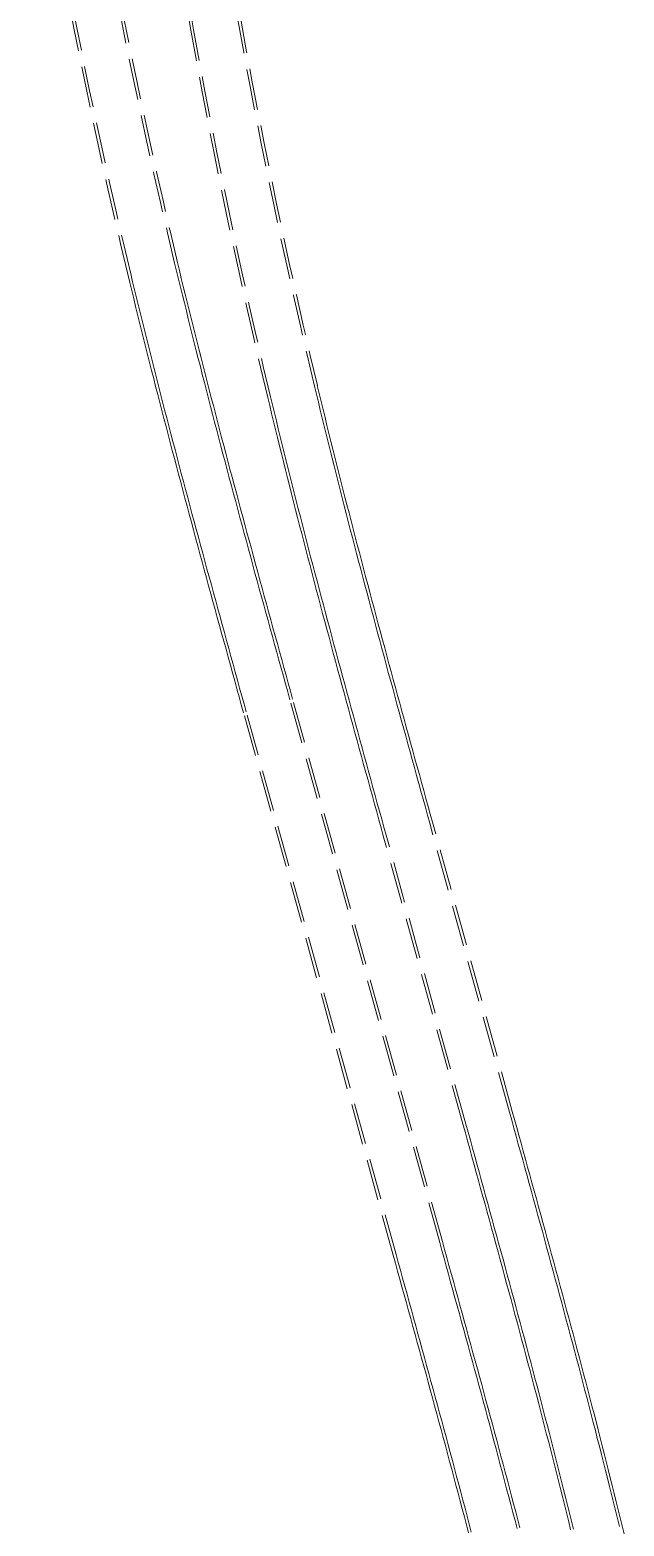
# Model space of a CAD drawing. Extents: x 0 to 531375, y 0 to 4335249.
# Drawn here: x 498230.1 to 498302.3, y 4331790.4 to 4331972.3 of the extents above; entities that cross this region are included whole.
import ezdxf

# ---------------------------------------------------------------- set-up
doc = ezdxf.new("R2010")
doc.units = 0
doc.linetypes.add('DASH', pattern=[0.35, 0.25, -0.1])
doc.layers.add('地铁', color=4, linetype='Continuous', lineweight=15)

# ---------------------------------------------------------------- blocks, each defined once
blk = doc.blocks.new('天津2000地铁')
at = {"layer": '地铁', "linetype": 'DASH', "ltscale": 20}
for p, q in [((238.85, 4704.28), (238.62, 4705.26)), ((239.19, 4704.36), (238.96, 4705.34)), ((244.54, 4705.65), (244.3, 4706.62)), ((244.77, 4704.68), (244.54, 4705.65)), ((244.88, 4705.73), (244.64, 4706.7)), ((245.11, 4704.76), (244.88, 4705.73)), ((239.09, 4703.31), (238.85, 4704.28)), ((239.32, 4702.33), (239.09, 4703.31)), ((239.43, 4703.39), (239.19, 4704.36)), ((239.66, 4702.41), (239.43, 4703.39)), ((245.01, 4703.71), (244.77, 4704.68)), ((245.24, 4702.74), (245.01, 4703.71)), ((245.35, 4703.79), (245.11, 4704.76)), ((245.58, 4702.83), (245.35, 4703.79)), ((239.56, 4701.35), (239.32, 4702.33)), ((239.9, 4701.44), (239.66, 4702.41)), ((240.14, 4700.46), (239.9, 4701.44)), ((245.48, 4701.78), (245.24, 4702.74)), ((245.72, 4700.81), (245.48, 4701.78)), ((245.82, 4701.86), (245.58, 4702.83)), ((246.06, 4700.89), (245.82, 4701.86)), ((239.8, 4700.38), (239.56, 4701.35)), ((240.04, 4699.41), (239.8, 4700.38)), ((240.38, 4699.49), (240.14, 4700.46)), ((245.96, 4699.84), (245.72, 4700.81)), ((246.2, 4698.87), (245.96, 4699.84)), ((246.3, 4699.92), (246.06, 4700.89)), ((246.54, 4698.96), (246.3, 4699.92)), ((240.28, 4698.43), (240.04, 4699.41)), ((240.52, 4697.46), (240.28, 4698.43)), ((240.62, 4698.52), (240.38, 4699.49)), ((240.86, 4697.54), (240.62, 4698.52)), ((246.44, 4697.9), (246.2, 4698.87)), ((246.68, 4696.94), (246.44, 4697.9)), ((246.78, 4697.99), (246.54, 4698.96)), ((247.02, 4697.02), (246.78, 4697.99)), ((240.76, 4696.48), (240.52, 4697.46)), ((241.01, 4695.51), (240.76, 4696.48)), ((241.1, 4696.57), (240.86, 4697.54)), ((241.35, 4695.6), (241.1, 4696.57)), ((246.93, 4695.97), (246.68, 4696.94)), ((247.17, 4695.01), (246.93, 4695.97)), ((247.26, 4696.06), (247.02, 4697.02)), ((247.51, 4695.09), (247.26, 4696.06)), ((241.25, 4694.54), (241.01, 4695.51)), ((241.5, 4693.56), (241.25, 4694.54)), ((241.59, 4694.62), (241.35, 4695.6)), ((241.84, 4693.65), (241.59, 4694.62)), ((247.42, 4694.04), (247.17, 4695.01)), ((247.75, 4694.12), (247.51, 4695.09)), ((241.75, 4692.59), (241.5, 4693.56)), ((241.99, 4691.62), (241.75, 4692.59)), ((242.09, 4692.68), (241.84, 4693.65)), ((242.33, 4691.71), (242.09, 4692.68)), ((247.66, 4693.07), (247.42, 4694.04)), ((247.91, 4692.11), (247.66, 4693.07)), ((248, 4693.16), (247.75, 4694.12)), ((248.25, 4692.19), (248, 4693.16)), ((242.24, 4690.65), (241.99, 4691.62)), ((242.49, 4689.68), (242.24, 4690.65)), ((242.58, 4690.74), (242.33, 4691.71)), ((242.83, 4689.77), (242.58, 4690.74)), ((248.16, 4691.14), (247.91, 4692.11)), ((248.41, 4690.17), (248.16, 4691.14)), ((248.5, 4691.23), (248.25, 4692.19)), ((248.75, 4690.26), (248.5, 4691.23)), ((261.53, 4690.68), (261.3, 4691.65)), ((261.77, 4689.71), (261.53, 4690.68)), ((261.87, 4690.76), (261.64, 4691.73)), ((262.11, 4689.79), (261.87, 4690.76)), ((242.74, 4688.71), (242.49, 4689.68)), ((242.99, 4687.74), (242.74, 4688.71)), ((243.08, 4688.8), (242.83, 4689.77)), ((243.33, 4687.82), (243.08, 4688.8)), ((248.66, 4689.21), (248.41, 4690.17)), ((248.91, 4688.24), (248.66, 4689.21)), ((249, 4689.3), (248.75, 4690.26)), ((249.25, 4688.33), (249, 4689.3)), ((255.85, 4689.31), (255.61, 4690.28)), ((255.85, 4689.31), (255.61, 4690.28)), ((256.08, 4688.33), (255.85, 4689.31)), ((256.08, 4688.33), (255.85, 4689.31)), ((256.19, 4689.39), (255.95, 4690.37)), ((256.19, 4689.39), (255.95, 4690.37)), ((256.42, 4688.42), (256.19, 4689.39)), ((256.42, 4688.42), (256.19, 4689.39)), ((262, 4688.74), (261.77, 4689.71)), ((262.24, 4687.77), (262, 4688.74)), ((262.34, 4688.82), (262.11, 4689.79)), ((262.58, 4687.86), (262.34, 4688.82)), ((243.25, 4686.77), (242.99, 4687.74)), ((243.59, 4686.85), (243.33, 4687.82)), ((249.16, 4687.28), (248.91, 4688.24)), ((249.41, 4686.31), (249.16, 4687.28)), ((249.5, 4687.36), (249.25, 4688.33)), ((249.75, 4686.4), (249.5, 4687.36)), ((256.32, 4687.36), (256.08, 4688.33)), ((256.32, 4687.36), (256.08, 4688.33)), ((256.56, 4686.38), (256.32, 4687.36)), ((256.56, 4686.38), (256.32, 4687.36)), ((256.66, 4687.44), (256.42, 4688.42)), ((256.66, 4687.44), (256.42, 4688.42)), ((256.9, 4686.47), (256.66, 4687.44)), ((256.9, 4686.47), (256.66, 4687.44)), ((262.47, 4686.8), (262.24, 4687.77)), ((262.81, 4686.89), (262.58, 4687.86)), ((263.05, 4685.92), (262.81, 4686.89)), ((243.5, 4685.8), (243.25, 4686.77)), ((243.75, 4684.83), (243.5, 4685.8)), ((243.84, 4685.88), (243.59, 4686.85)), ((244.09, 4684.92), (243.84, 4685.88)), ((249.67, 4685.35), (249.41, 4686.31)), ((249.92, 4684.38), (249.67, 4685.35)), ((250, 4685.43), (249.75, 4686.4)), ((250.26, 4684.47), (250, 4685.43)), ((256.79, 4685.41), (256.56, 4686.38)), ((256.79, 4685.41), (256.56, 4686.38)), ((257.03, 4684.43), (256.79, 4685.41)), ((257.03, 4684.43), (256.79, 4685.41)), ((257.13, 4685.49), (256.9, 4686.47)), ((257.13, 4685.49), (256.9, 4686.47)), ((257.37, 4684.52), (257.13, 4685.49)), ((257.37, 4684.52), (257.13, 4685.49)), ((262.71, 4685.84), (262.47, 4686.8)), ((262.95, 4684.87), (262.71, 4685.84)), ((263.29, 4684.95), (263.05, 4685.92)), ((244.01, 4683.86), (243.75, 4684.83)), ((244.26, 4682.89), (244.01, 4683.86)), ((244.35, 4683.95), (244.09, 4684.92)), ((244.6, 4682.98), (244.35, 4683.95)), ((250.17, 4683.42), (249.92, 4684.38)), ((250.43, 4682.45), (250.17, 4683.42)), ((250.51, 4683.51), (250.26, 4684.47)), ((250.77, 4682.54), (250.51, 4683.51)), ((257.27, 4683.46), (257.03, 4684.43)), ((257.27, 4683.46), (257.03, 4684.43)), ((257.52, 4682.49), (257.27, 4683.46)), ((257.52, 4682.49), (257.27, 4683.46)), ((257.61, 4683.55), (257.37, 4684.52)), ((257.61, 4683.55), (257.37, 4684.52)), ((257.86, 4682.57), (257.61, 4683.55)), ((257.86, 4682.57), (257.61, 4683.55)), ((263.19, 4683.9), (262.95, 4684.87)), ((263.43, 4682.93), (263.19, 4683.9)), ((263.53, 4683.99), (263.29, 4684.95)), ((263.77, 4683.02), (263.53, 4683.99)), ((244.52, 4681.92), (244.26, 4682.89)), ((244.77, 4680.95), (244.52, 4681.92)), ((244.86, 4682.01), (244.6, 4682.98)), ((245.11, 4681.04), (244.86, 4682.01)), ((250.69, 4681.49), (250.43, 4682.45)), ((250.94, 4680.52), (250.69, 4681.49)), ((251.02, 4681.58), (250.77, 4682.54)), ((251.28, 4680.61), (251.02, 4681.58)), ((257.76, 4681.51), (257.52, 4682.49)), ((257.76, 4681.51), (257.52, 4682.49)), ((258, 4680.54), (257.76, 4681.51)), ((258, 4680.54), (257.76, 4681.51)), ((258.1, 4681.6), (257.86, 4682.57)), ((258.1, 4681.6), (257.86, 4682.57)), ((258.34, 4680.63), (258.1, 4681.6)), ((258.34, 4680.63), (258.1, 4681.6)), ((263.68, 4681.97), (263.43, 4682.93)), ((263.92, 4681), (263.68, 4681.97)), ((264.02, 4682.05), (263.77, 4683.02)), ((264.26, 4681.09), (264.02, 4682.05)), ((245.03, 4679.98), (244.77, 4680.95)), ((245.29, 4679.01), (245.03, 4679.98)), ((245.37, 4680.07), (245.11, 4681.04)), ((245.63, 4679.1), (245.37, 4680.07)), ((251.2, 4679.56), (250.94, 4680.52)), ((251.54, 4679.65), (251.28, 4680.61)), ((251.8, 4678.68), (251.54, 4679.65)), ((258.25, 4679.57), (258, 4680.54)), ((258.25, 4679.57), (258, 4680.54)), ((258.59, 4679.66), (258.34, 4680.63)), ((258.59, 4679.66), (258.34, 4680.63)), ((258.83, 4678.68), (258.59, 4679.65)), ((258.83, 4678.68), (258.59, 4679.65)), ((264.17, 4680.03), (263.92, 4681)), ((264.41, 4679.07), (264.17, 4680.03)), ((264.5, 4680.12), (264.26, 4681.09)), ((264.75, 4679.15), (264.5, 4680.12)), ((245.55, 4678.05), (245.29, 4679.01)), ((245.81, 4677.08), (245.55, 4678.05)), ((245.89, 4678.14), (245.63, 4679.1)), ((246.14, 4677.17), (245.89, 4678.14)), ((251.46, 4678.59), (251.2, 4679.56)), ((251.72, 4677.63), (251.46, 4678.59)), ((252.05, 4677.72), (251.8, 4678.68)), ((258.5, 4678.59), (258.25, 4679.57)), ((258.5, 4678.59), (258.25, 4679.57)), ((258.74, 4677.62), (258.5, 4678.59)), ((258.74, 4677.62), (258.5, 4678.59)), ((259.08, 4677.71), (258.83, 4678.68)), ((259.08, 4677.71), (258.83, 4678.68)), ((264.66, 4678.1), (264.41, 4679.07)), ((264.9, 4677.13), (264.66, 4678.1)), ((265, 4678.19), (264.75, 4679.15)), ((265.24, 4677.22), (265, 4678.19)), ((246.07, 4676.11), (245.81, 4677.08)), ((246.33, 4675.14), (246.07, 4676.11)), ((246.4, 4676.2), (246.14, 4677.17)), ((246.66, 4675.23), (246.4, 4676.2)), ((251.97, 4676.66), (251.72, 4677.63)), ((252.23, 4675.7), (251.97, 4676.66)), ((252.31, 4676.75), (252.05, 4677.72)), ((252.57, 4675.79), (252.31, 4676.75)), ((258.99, 4676.65), (258.74, 4677.62)), ((258.99, 4676.65), (258.74, 4677.62)), ((259.24, 4675.68), (258.99, 4676.65)), ((259.24, 4675.68), (258.99, 4676.65)), ((259.33, 4676.74), (259.08, 4677.71)), ((259.33, 4676.74), (259.08, 4677.71)), ((259.58, 4675.77), (259.33, 4676.74)), ((259.58, 4675.77), (259.33, 4676.74)), ((265.15, 4676.17), (264.9, 4677.13)), ((265.4, 4675.2), (265.15, 4676.17)), ((265.49, 4676.26), (265.24, 4677.22)), ((265.74, 4675.29), (265.49, 4676.26)), ((246.59, 4674.18), (246.33, 4675.14)), ((246.85, 4673.21), (246.59, 4674.18)), ((246.92, 4674.27), (246.66, 4675.23)), ((247.19, 4673.3), (246.92, 4674.27)), ((252.49, 4674.74), (252.23, 4675.7)), ((252.76, 4673.77), (252.49, 4674.74)), ((252.83, 4674.83), (252.57, 4675.79)), ((253.09, 4673.86), (252.83, 4674.83)), ((259.49, 4674.71), (259.24, 4675.68)), ((259.49, 4674.71), (259.24, 4675.68)), ((259.74, 4673.74), (259.49, 4674.71)), ((259.74, 4673.74), (259.49, 4674.71)), ((259.83, 4674.8), (259.58, 4675.77)), ((259.83, 4674.8), (259.58, 4675.77)), ((260.08, 4673.82), (259.83, 4674.8)), ((260.08, 4673.82), (259.83, 4674.8)), ((265.65, 4674.24), (265.4, 4675.2)), ((265.9, 4673.27), (265.65, 4674.24)), ((265.99, 4674.32), (265.74, 4675.29)), ((266.24, 4673.36), (265.99, 4674.32)), ((247.11, 4672.24), (246.85, 4673.21)), ((247.45, 4672.33), (247.19, 4673.3)), ((247.71, 4671.37), (247.45, 4672.33)), ((253.02, 4672.81), (252.76, 4673.77)), ((253.28, 4671.84), (253.02, 4672.81)), ((253.35, 4672.9), (253.09, 4673.86)), ((253.62, 4671.93), (253.35, 4672.9)), ((259.99, 4672.77), (259.74, 4673.74)), ((259.99, 4672.77), (259.74, 4673.74)), ((260.24, 4671.8), (259.99, 4672.77)), ((260.24, 4671.8), (259.99, 4672.77)), ((260.33, 4672.85), (260.08, 4673.82)), ((260.33, 4672.85), (260.08, 4673.82)), ((260.58, 4671.88), (260.33, 4672.85)), ((260.58, 4671.88), (260.33, 4672.85)), ((266.15, 4672.31), (265.9, 4673.27)), ((266.49, 4672.39), (266.24, 4673.36)), ((266.75, 4671.43), (266.49, 4672.39)), ((247.37, 4671.27), (247.11, 4672.24)), ((247.63, 4670.31), (247.37, 4671.27)), ((247.97, 4670.4), (247.71, 4671.37)), ((253.54, 4670.88), (253.28, 4671.84)), ((253.8, 4669.92), (253.54, 4670.88)), ((253.88, 4670.97), (253.62, 4671.93)), ((254.14, 4670.01), (253.88, 4670.97)), ((260.5, 4670.83), (260.24, 4671.8)), ((260.5, 4670.83), (260.24, 4671.8)), ((260.75, 4669.86), (260.5, 4670.83)), ((260.75, 4669.86), (260.5, 4670.83)), ((260.83, 4670.91), (260.58, 4671.88)), ((260.83, 4670.91), (260.58, 4671.88)), ((261.09, 4669.94), (260.83, 4670.91)), ((261.09, 4669.94), (260.83, 4670.91)), ((266.41, 4671.34), (266.15, 4672.31)), ((266.66, 4670.38), (266.41, 4671.34)), ((267, 4670.46), (266.75, 4671.43)), ((247.9, 4669.34), (247.63, 4670.31)), ((248.16, 4668.38), (247.9, 4669.34)), ((248.23, 4669.43), (247.97, 4670.4)), ((248.5, 4668.47), (248.23, 4669.43)), ((254.06, 4668.95), (253.8, 4669.92)), ((254.33, 4667.99), (254.06, 4668.95)), ((254.4, 4669.04), (254.14, 4670.01)), ((254.67, 4668.08), (254.4, 4669.04)), ((261, 4668.89), (260.75, 4669.86)), ((261, 4668.89), (260.75, 4669.86)), ((261.26, 4667.92), (261, 4668.89)), ((261.26, 4667.92), (261, 4668.89)), ((261.34, 4668.98), (261.09, 4669.94)), ((261.34, 4668.98), (261.09, 4669.94)), ((261.6, 4668.01), (261.34, 4668.98)), ((261.6, 4668.01), (261.34, 4668.98)), ((266.91, 4669.41), (266.66, 4670.38)), ((267.17, 4668.44), (266.91, 4669.41)), ((267.25, 4669.5), (267, 4670.46)), ((267.51, 4668.53), (267.25, 4669.5)), ((248.42, 4667.41), (248.16, 4668.38)), ((248.69, 4666.44), (248.42, 4667.41)), ((248.76, 4667.5), (248.5, 4668.47)), ((249.02, 4666.54), (248.76, 4667.5)), ((254.59, 4667.02), (254.33, 4667.99)), ((254.86, 4666.06), (254.59, 4667.02)), ((254.93, 4667.12), (254.67, 4668.08)), ((255.19, 4666.15), (254.93, 4667.12)), ((261.51, 4666.95), (261.26, 4667.92)), ((261.51, 4666.95), (261.26, 4667.92)), ((261.77, 4665.98), (261.51, 4666.95)), ((261.77, 4665.98), (261.51, 4666.95)), ((261.85, 4667.04), (261.6, 4668.01)), ((261.85, 4667.04), (261.6, 4668.01)), ((262.11, 4666.07), (261.85, 4667.04)), ((262.11, 4666.07), (261.85, 4667.04)), ((267.42, 4667.48), (267.17, 4668.44)), ((267.68, 4666.52), (267.42, 4667.48)), ((267.76, 4667.57), (267.51, 4668.53)), ((268.02, 4666.61), (267.76, 4667.57)), ((248.95, 4665.48), (248.69, 4666.44)), ((249.21, 4664.51), (248.95, 4665.48)), ((249.29, 4665.57), (249.02, 4666.54)), ((249.55, 4664.61), (249.29, 4665.57)), ((255.12, 4665.1), (254.86, 4666.06)), ((255.38, 4664.13), (255.12, 4665.1)), ((255.46, 4665.19), (255.19, 4666.15)), ((255.72, 4664.23), (255.46, 4665.19)), ((262.03, 4665.01), (261.77, 4665.98)), ((262.03, 4665.01), (261.77, 4665.98)), ((262.37, 4665.1), (262.11, 4666.07)), ((262.37, 4665.1), (262.11, 4666.07)), ((262.62, 4664.13), (262.37, 4665.1)), ((262.62, 4664.13), (262.37, 4665.1)), ((267.94, 4665.55), (267.68, 4666.52)), ((268.19, 4664.59), (267.94, 4665.55)), ((268.28, 4665.64), (268.02, 4666.61)), ((268.53, 4664.68), (268.28, 4665.64)), ((249.48, 4663.55), (249.21, 4664.51)), ((249.74, 4662.58), (249.48, 4663.55)), ((249.82, 4663.64), (249.55, 4664.61)), ((250.08, 4662.68), (249.82, 4663.64)), ((255.65, 4663.17), (255.38, 4664.13)), ((255.99, 4663.26), (255.72, 4664.23)), ((256.25, 4662.3), (255.99, 4663.26)), ((262.28, 4664.04), (262.03, 4665.01)), ((262.28, 4664.04), (262.03, 4665.01)), ((262.54, 4663.07), (262.28, 4664.04)), ((262.54, 4663.07), (262.28, 4664.04)), ((262.88, 4663.16), (262.62, 4664.13)), ((262.88, 4663.16), (262.62, 4664.13)), ((268.45, 4663.62), (268.19, 4664.59)), ((268.71, 4662.66), (268.45, 4663.62)), ((268.79, 4663.71), (268.53, 4664.68)), ((269.05, 4662.75), (268.79, 4663.71)), ((250.01, 4661.62), (249.74, 4662.58)), ((250.27, 4660.65), (250.01, 4661.62)), ((250.35, 4661.71), (250.08, 4662.68)), ((250.61, 4660.75), (250.35, 4661.71)), ((255.91, 4662.21), (255.65, 4663.17)), ((256.18, 4661.24), (255.91, 4662.21)), ((256.52, 4661.33), (256.25, 4662.3)), ((262.8, 4662.11), (262.54, 4663.07)), ((262.8, 4662.11), (262.54, 4663.07)), ((263.06, 4661.14), (262.8, 4662.11)), ((263.06, 4661.14), (262.8, 4662.11)), ((263.14, 4662.2), (262.88, 4663.16)), ((263.14, 4662.2), (262.88, 4663.16)), ((263.4, 4661.23), (263.14, 4662.2)), ((263.4, 4661.23), (263.14, 4662.2)), ((268.97, 4661.69), (268.71, 4662.66)), ((269.23, 4660.73), (268.97, 4661.69)), ((269.31, 4661.78), (269.05, 4662.75)), ((269.57, 4660.82), (269.31, 4661.78)), ((250.54, 4659.69), (250.27, 4660.65)), ((250.8, 4658.72), (250.54, 4659.69)), ((250.88, 4659.78), (250.61, 4660.75)), ((251.14, 4658.82), (250.88, 4659.78)), ((256.44, 4660.28), (256.18, 4661.24)), ((256.71, 4659.31), (256.44, 4660.28)), ((256.78, 4660.37), (256.52, 4661.33)), ((257.05, 4659.41), (256.78, 4660.37)), ((263.32, 4660.17), (263.06, 4661.14)), ((263.32, 4660.17), (263.06, 4661.14)), ((263.58, 4659.2), (263.32, 4660.17)), ((263.58, 4659.2), (263.32, 4660.17)), ((263.66, 4660.26), (263.4, 4661.23)), ((263.66, 4660.26), (263.4, 4661.23)), ((263.92, 4659.3), (263.66, 4660.26)), ((263.92, 4659.3), (263.66, 4660.26)), ((269.49, 4659.76), (269.23, 4660.73)), ((269.75, 4658.8), (269.49, 4659.76)), ((269.83, 4659.86), (269.57, 4660.82)), ((270.09, 4658.89), (269.83, 4659.86)), ((251.07, 4657.76), (250.8, 4658.72)), ((251.41, 4657.85), (251.14, 4658.82)), ((251.67, 4656.89), (251.41, 4657.85)), ((256.98, 4658.35), (256.71, 4659.31)), ((257.24, 4657.39), (256.98, 4658.35)), ((257.31, 4658.44), (257.05, 4659.41)), ((257.58, 4657.48), (257.31, 4658.44)), ((263.84, 4658.24), (263.58, 4659.2)), ((263.84, 4658.24), (263.58, 4659.2)), ((264.1, 4657.27), (263.84, 4658.24)), ((264.1, 4657.27), (263.84, 4658.24)), ((264.18, 4658.33), (263.92, 4659.3)), ((264.18, 4658.33), (263.92, 4659.3)), ((264.44, 4657.36), (264.18, 4658.33)), ((264.44, 4657.36), (264.18, 4658.33)), ((270.01, 4657.84), (269.75, 4658.8)), ((270.27, 4656.87), (270.01, 4657.84)), ((270.35, 4657.93), (270.09, 4658.89)), ((270.61, 4656.96), (270.35, 4657.93)), ((251.34, 4656.8), (251.07, 4657.76)), ((251.6, 4655.83), (251.34, 4656.8)), ((251.94, 4655.92), (251.67, 4656.89)), ((257.51, 4656.42), (257.24, 4657.39)), ((257.77, 4655.46), (257.51, 4656.42)), ((257.84, 4656.52), (257.58, 4657.48)), ((258.11, 4655.55), (257.84, 4656.52)), ((264.37, 4656.3), (264.1, 4657.27)), ((264.37, 4656.3), (264.1, 4657.27)), ((264.63, 4655.34), (264.37, 4656.3)), ((264.63, 4655.34), (264.37, 4656.3)), ((264.7, 4656.4), (264.44, 4657.36)), ((264.7, 4656.4), (264.44, 4657.36)), ((264.97, 4655.43), (264.7, 4656.4)), ((264.97, 4655.43), (264.7, 4656.4)), ((270.54, 4655.91), (270.27, 4656.87)), ((270.87, 4656), (270.61, 4656.96)), ((271.14, 4655.04), (270.87, 4656)), ((251.87, 4654.87), (251.6, 4655.83)), ((252.13, 4653.9), (251.87, 4654.87)), ((252.2, 4654.96), (251.94, 4655.92)), ((252.47, 4654), (252.2, 4654.96)), ((258.04, 4654.5), (257.77, 4655.46)), ((258.3, 4653.53), (258.04, 4654.5)), ((258.38, 4654.59), (258.11, 4655.55)), ((258.64, 4653.62), (258.38, 4654.59)), ((264.89, 4654.37), (264.63, 4655.34)), ((264.89, 4654.37), (264.63, 4655.34)), ((265.15, 4653.41), (264.89, 4654.37)), ((265.15, 4653.41), (264.89, 4654.37)), ((265.23, 4654.46), (264.97, 4655.43)), ((265.23, 4654.46), (264.97, 4655.43)), ((265.49, 4653.5), (265.23, 4654.46)), ((265.49, 4653.5), (265.23, 4654.46)), ((270.8, 4654.94), (270.54, 4655.91)), ((271.06, 4653.98), (270.8, 4654.94)), ((271.4, 4654.07), (271.14, 4655.04)), ((252.4, 4652.94), (252.13, 4653.9)), ((252.67, 4651.97), (252.4, 4652.94)), ((252.74, 4653.03), (252.47, 4654)), ((253, 4652.07), (252.74, 4653.03)), ((276.51, 4587.58), (258.3, 4653.53)), ((276.85, 4587.67), (258.64, 4653.62)), ((265.42, 4652.44), (265.15, 4653.41)), ((265.42, 4652.44), (265.15, 4653.41)), ((265.68, 4651.47), (265.42, 4652.44)), ((265.68, 4651.47), (265.42, 4652.44)), ((265.75, 4652.53), (265.49, 4653.5)), ((265.75, 4652.53), (265.49, 4653.5)), ((266.02, 4651.57), (265.75, 4652.53)), ((266.02, 4651.57), (265.75, 4652.53)), ((271.32, 4653.02), (271.06, 4653.98)), ((271.59, 4652.05), (271.32, 4653.02)), ((271.66, 4653.11), (271.4, 4654.07)), ((271.92, 4652.15), (271.66, 4653.11)), ((270.87, 4586.02), (252.67, 4651.97)), ((271.21, 4586.11), (253, 4652.07)), ((265.94, 4650.51), (265.68, 4651.47)), ((265.94, 4650.51), (265.68, 4651.47)), ((266.21, 4649.54), (265.94, 4650.51)), ((266.21, 4649.54), (265.94, 4650.51)), ((266.28, 4650.6), (266.02, 4651.57)), ((266.28, 4650.6), (266.02, 4651.57)), ((266.55, 4649.64), (266.28, 4650.6)), ((266.55, 4649.64), (266.28, 4650.6)), ((271.85, 4651.09), (271.59, 4652.05)), ((272.12, 4650.13), (271.85, 4651.09)), ((272.19, 4651.18), (271.92, 4652.15)), ((272.45, 4650.22), (272.19, 4651.18)), ((266.47, 4648.58), (266.21, 4649.54)), ((266.47, 4648.58), (266.21, 4649.54)), ((266.81, 4648.67), (266.55, 4649.64)), ((266.81, 4648.67), (266.55, 4649.64)), ((272.38, 4649.16), (272.12, 4650.13)), ((272.64, 4648.2), (272.38, 4649.16)), ((272.72, 4649.25), (272.45, 4650.22)), ((272.98, 4648.29), (272.72, 4649.25)), ((266.74, 4647.61), (266.47, 4648.58)), ((266.74, 4647.61), (266.47, 4648.58)), ((267, 4646.65), (266.74, 4647.61)), ((267, 4646.65), (266.74, 4647.61)), ((267.08, 4647.71), (266.81, 4648.67)), ((267.08, 4647.71), (266.81, 4648.67)), ((267.34, 4646.74), (267.08, 4647.71)), ((267.34, 4646.74), (267.08, 4647.71)), ((272.91, 4647.23), (272.64, 4648.2)), ((273.17, 4646.27), (272.91, 4647.23)), ((273.25, 4647.33), (272.98, 4648.29)), ((273.51, 4646.36), (273.25, 4647.33)), ((267.27, 4645.68), (267, 4646.65)), ((267.27, 4645.68), (267, 4646.65)), ((267.53, 4644.72), (267.27, 4645.68)), ((267.53, 4644.72), (267.27, 4645.68)), ((267.61, 4645.78), (267.34, 4646.74)), ((267.61, 4645.78), (267.34, 4646.74)), ((267.87, 4644.81), (267.61, 4645.78)), ((267.87, 4644.81), (267.61, 4645.78)), ((273.44, 4645.31), (273.17, 4646.27)), ((273.71, 4644.34), (273.44, 4645.31)), ((273.78, 4645.4), (273.51, 4646.36)), ((274.04, 4644.44), (273.78, 4645.4)), ((267.8, 4643.75), (267.53, 4644.72)), ((267.8, 4643.75), (267.53, 4644.72)), ((268.07, 4642.79), (267.8, 4643.75)), ((268.07, 4642.79), (267.8, 4643.75)), ((268.14, 4643.85), (267.87, 4644.81)), ((268.14, 4643.85), (267.87, 4644.81)), ((268.4, 4642.88), (268.14, 4643.85)), ((268.4, 4642.88), (268.14, 4643.85)), ((273.97, 4643.38), (273.71, 4644.34)), ((274.24, 4642.42), (273.97, 4643.38)), ((274.31, 4643.47), (274.04, 4644.44)), ((274.57, 4642.51), (274.31, 4643.47)), ((268.33, 4641.82), (268.07, 4642.79)), ((268.33, 4641.82), (268.07, 4642.79)), ((268.6, 4640.86), (268.33, 4641.82)), ((268.6, 4640.86), (268.33, 4641.82)), ((268.67, 4641.92), (268.4, 4642.88)), ((268.67, 4641.92), (268.4, 4642.88)), ((268.93, 4640.95), (268.67, 4641.92)), ((268.93, 4640.95), (268.67, 4641.92)), ((274.5, 4641.45), (274.24, 4642.42)), ((274.77, 4640.49), (274.5, 4641.45)), ((274.84, 4641.55), (274.57, 4642.51)), ((275.11, 4640.58), (274.84, 4641.55)), ((268.86, 4639.9), (268.6, 4640.86)), ((268.86, 4639.9), (268.6, 4640.86)), ((269.13, 4638.93), (268.86, 4639.9)), ((269.13, 4638.93), (268.86, 4639.9)), ((269.2, 4639.99), (268.93, 4640.95)), ((269.2, 4639.99), (268.93, 4640.95)), ((269.47, 4639.03), (269.2, 4639.99)), ((269.47, 4639.03), (269.2, 4639.99)), ((275.03, 4639.52), (274.77, 4640.49)), ((275.37, 4639.62), (275.11, 4640.58)), ((275.64, 4638.65), (275.37, 4639.62)), ((269.4, 4637.97), (269.13, 4638.93)), ((269.4, 4637.97), (269.13, 4638.93)), ((269.66, 4637), (269.4, 4637.97)), ((269.66, 4637), (269.4, 4637.97)), ((269.73, 4638.06), (269.47, 4639.03)), ((269.73, 4638.06), (269.47, 4639.03)), ((270, 4637.1), (269.73, 4638.06)), ((270, 4637.1), (269.73, 4638.06)), ((275.3, 4638.56), (275.03, 4639.52)), ((285, 4603.4), (275.3, 4638.56)), ((285.34, 4603.49), (275.64, 4638.65)), ((279.37, 4601.84), (269.66, 4637)), ((279.7, 4601.94), (270, 4637.1)), ((285.27, 4602.43), (285, 4603.4)), ((285.61, 4602.53), (285.34, 4603.49)), ((279.63, 4600.88), (279.37, 4601.84)), ((279.97, 4600.97), (279.7, 4601.94)), ((285.54, 4601.47), (285.27, 4602.43)), ((285.8, 4600.51), (285.54, 4601.47)), ((285.87, 4601.56), (285.61, 4602.53)), ((286.14, 4600.6), (285.87, 4601.56)), ((279.9, 4599.91), (279.63, 4600.88)), ((280.16, 4598.95), (279.9, 4599.91)), ((280.24, 4600.01), (279.97, 4600.97)), ((280.5, 4599.04), (280.24, 4600.01)), ((286.07, 4599.54), (285.8, 4600.51)), ((286.41, 4599.64), (286.14, 4600.6)), ((286.67, 4598.67), (286.41, 4599.64)), ((280.43, 4597.99), (280.16, 4598.95)), ((280.7, 4597.02), (280.43, 4597.99)), ((280.77, 4598.08), (280.5, 4599.04)), ((281.03, 4597.12), (280.77, 4598.08)), ((286.33, 4598.58), (286.07, 4599.54)), ((286.6, 4597.61), (286.33, 4598.58)), ((286.94, 4597.71), (286.67, 4598.67)), ((280.96, 4596.06), (280.7, 4597.02)), ((281.23, 4595.1), (280.96, 4596.06)), ((281.3, 4596.15), (281.03, 4597.12)), ((281.56, 4595.19), (281.3, 4596.15)), ((286.87, 4596.65), (286.6, 4597.61)), ((287.13, 4595.68), (286.87, 4596.65)), ((287.2, 4596.74), (286.94, 4597.71)), ((287.47, 4595.78), (287.2, 4596.74)), ((281.49, 4594.13), (281.23, 4595.1)), ((281.76, 4593.17), (281.49, 4594.13)), ((281.83, 4594.23), (281.56, 4595.19)), ((282.09, 4593.26), (281.83, 4594.23)), ((287.4, 4594.72), (287.13, 4595.68)), ((287.66, 4593.76), (287.4, 4594.72)), ((287.73, 4594.81), (287.47, 4595.78)), ((288, 4593.85), (287.73, 4594.81)), ((282.02, 4592.21), (281.76, 4593.17)), ((282.36, 4592.3), (282.09, 4593.26)), ((287.93, 4592.79), (287.66, 4593.76)), ((288.19, 4591.83), (287.93, 4592.79)), ((288.27, 4592.88), (288, 4593.85)), ((288.53, 4591.92), (288.27, 4592.88)), ((282.29, 4591.24), (282.02, 4592.21)), ((282.55, 4590.28), (282.29, 4591.24)), ((282.62, 4591.33), (282.36, 4592.3)), ((282.89, 4590.37), (282.62, 4591.33)), ((288.46, 4590.86), (288.19, 4591.83)), ((288.72, 4589.89), (288.46, 4590.86)), ((288.79, 4590.95), (288.53, 4591.92)), ((289.06, 4589.99), (288.79, 4590.95)), ((282.81, 4589.32), (282.55, 4590.28)), ((283.08, 4588.35), (282.81, 4589.32)), ((283.15, 4589.41), (282.89, 4590.37)), ((283.42, 4588.44), (283.15, 4589.41)), ((288.99, 4588.93), (288.72, 4589.89)), ((289.25, 4587.96), (288.99, 4588.93)), ((289.32, 4589.02), (289.06, 4589.99)), ((289.59, 4588.06), (289.32, 4589.02)), ((276.77, 4586.61), (276.51, 4587.58)), ((277.11, 4586.71), (276.85, 4587.67)), ((283.34, 4587.39), (283.08, 4588.35)), ((283.61, 4586.42), (283.34, 4587.39)), ((283.68, 4587.48), (283.42, 4588.44)), ((283.94, 4586.52), (283.68, 4587.48)), ((289.51, 4587), (289.25, 4587.96)), ((289.78, 4586.03), (289.51, 4587)), ((289.85, 4587.09), (289.59, 4588.06)), ((290.11, 4586.12), (289.85, 4587.09)), ((271.14, 4585.06), (270.87, 4586.02)), ((271.4, 4584.09), (271.14, 4585.06)), ((271.47, 4585.15), (271.21, 4586.11)), ((271.74, 4584.19), (271.47, 4585.15)), ((277.04, 4585.65), (276.77, 4586.61)), ((277.31, 4584.68), (277.04, 4585.65)), ((277.38, 4585.74), (277.11, 4586.71)), ((277.64, 4584.78), (277.38, 4585.74)), ((283.87, 4585.46), (283.61, 4586.42)), ((284.13, 4584.5), (283.87, 4585.46)), ((284.21, 4585.55), (283.94, 4586.52)), ((284.47, 4584.59), (284.21, 4585.55)), ((290.04, 4585.07), (289.78, 4586.03)), ((290.3, 4584.1), (290.04, 4585.07)), ((290.38, 4585.16), (290.11, 4586.12)), ((290.64, 4584.19), (290.38, 4585.16)), ((271.67, 4583.13), (271.4, 4584.09)), ((272, 4583.22), (271.74, 4584.19)), ((272.27, 4582.26), (272, 4583.22)), ((277.57, 4583.72), (277.31, 4584.68)), ((277.84, 4582.76), (277.57, 4583.72)), ((277.91, 4583.81), (277.64, 4584.78)), ((278.18, 4582.85), (277.91, 4583.81)), ((284.39, 4583.53), (284.13, 4584.5)), ((284.65, 4582.57), (284.39, 4583.53)), ((284.73, 4583.63), (284.47, 4584.59)), ((284.99, 4582.66), (284.73, 4583.63)), ((290.56, 4583.13), (290.3, 4584.1)), ((290.9, 4583.22), (290.64, 4584.19)), ((291.16, 4582.26), (290.9, 4583.22)), ((271.93, 4582.17), (271.67, 4583.13)), ((272.2, 4581.2), (271.93, 4582.17)), ((272.54, 4581.29), (272.27, 4582.26)), ((278.1, 4581.79), (277.84, 4582.76)), ((278.37, 4580.83), (278.1, 4581.79)), ((278.44, 4581.88), (278.18, 4582.85)), ((278.71, 4580.92), (278.44, 4581.88)), ((284.91, 4581.61), (284.65, 4582.57)), ((285.18, 4580.64), (284.91, 4581.61)), ((285.25, 4581.7), (284.99, 4582.66)), ((285.51, 4580.73), (285.25, 4581.7)), ((290.82, 4582.17), (290.56, 4583.13)), ((291.08, 4581.2), (290.82, 4582.17)), ((291.42, 4581.29), (291.16, 4582.26)), ((272.46, 4580.24), (272.2, 4581.2)), ((272.73, 4579.27), (272.46, 4580.24)), ((272.8, 4580.33), (272.54, 4581.29)), ((273.07, 4579.37), (272.8, 4580.33)), ((278.64, 4579.86), (278.37, 4580.83)), ((278.9, 4578.9), (278.64, 4579.86)), ((278.97, 4579.96), (278.71, 4580.92)), ((279.24, 4578.99), (278.97, 4579.96)), ((285.44, 4579.68), (285.18, 4580.64)), ((285.69, 4578.71), (285.44, 4579.68)), ((285.77, 4579.77), (285.51, 4580.73)), ((286.03, 4578.8), (285.77, 4579.77)), ((291.34, 4580.23), (291.08, 4581.2)), ((291.6, 4579.26), (291.34, 4580.23)), ((291.68, 4580.32), (291.42, 4581.29)), ((291.94, 4579.36), (291.68, 4580.32)), ((272.99, 4578.31), (272.73, 4579.27)), ((273.26, 4577.35), (272.99, 4578.31)), ((273.33, 4578.4), (273.07, 4579.37)), ((273.6, 4577.44), (273.33, 4578.4)), ((279.17, 4577.93), (278.9, 4578.9)), ((279.43, 4576.97), (279.17, 4577.93)), ((279.5, 4578.03), (279.24, 4578.99)), ((279.77, 4577.06), (279.5, 4578.03)), ((285.95, 4577.75), (285.69, 4578.71)), ((286.29, 4577.84), (286.03, 4578.8)), ((286.55, 4576.88), (286.29, 4577.84)), ((291.86, 4578.3), (291.6, 4579.26)), ((292.12, 4577.33), (291.86, 4578.3)), ((292.2, 4578.39), (291.94, 4579.36)), ((292.46, 4577.42), (292.2, 4578.39)), ((273.52, 4576.38), (273.26, 4577.35)), ((273.79, 4575.42), (273.52, 4576.38)), ((273.86, 4576.48), (273.6, 4577.44)), ((274.13, 4575.51), (273.86, 4576.48)), ((279.7, 4576), (279.43, 4576.97)), ((279.96, 4575.04), (279.7, 4576)), ((280.03, 4576.1), (279.77, 4577.06)), ((280.3, 4575.13), (280.03, 4576.1)), ((286.21, 4576.79), (285.95, 4577.75)), ((286.47, 4575.82), (286.21, 4576.79)), ((286.81, 4575.91), (286.55, 4576.88)), ((292.38, 4576.36), (292.12, 4577.33)), ((292.64, 4575.39), (292.38, 4576.36)), ((292.72, 4576.45), (292.46, 4577.42)), ((292.98, 4575.48), (292.72, 4576.45)), ((274.05, 4574.46), (273.79, 4575.42)), ((274.32, 4573.49), (274.05, 4574.46)), ((274.39, 4574.55), (274.13, 4575.51)), ((274.66, 4573.59), (274.39, 4574.55)), ((280.22, 4574.07), (279.96, 4575.04)), ((280.56, 4574.16), (280.3, 4575.13)), ((280.83, 4573.2), (280.56, 4574.16)), ((286.73, 4574.86), (286.47, 4575.82)), ((286.98, 4573.89), (286.73, 4574.86)), ((287.07, 4574.95), (286.81, 4575.91)), ((287.32, 4573.98), (287.07, 4574.95)), ((292.9, 4574.43), (292.64, 4575.39)), ((293.15, 4573.46), (292.9, 4574.43)), ((293.23, 4574.51), (292.98, 4575.48)), ((293.49, 4573.55), (293.23, 4574.51)), ((274.58, 4572.53), (274.32, 4573.49)), ((274.85, 4571.57), (274.58, 4572.53)), ((274.92, 4572.62), (274.66, 4573.59)), ((275.18, 4571.66), (274.92, 4572.62)), ((280.49, 4573.11), (280.22, 4574.07)), ((280.75, 4572.14), (280.49, 4573.11)), ((281.09, 4572.23), (280.83, 4573.2)), ((287.24, 4572.93), (286.98, 4573.89)), ((287.5, 4571.96), (287.24, 4572.93)), ((287.58, 4573.02), (287.32, 4573.98)), ((287.83, 4572.05), (287.58, 4573.02)), ((293.41, 4572.49), (293.15, 4573.46)), ((293.66, 4571.52), (293.41, 4572.49)), ((293.75, 4572.58), (293.49, 4573.55)), ((294, 4571.61), (293.75, 4572.58)), ((275.11, 4570.6), (274.85, 4571.57)), ((275.37, 4569.64), (275.11, 4570.6)), ((275.45, 4570.69), (275.18, 4571.66)), ((275.71, 4569.73), (275.45, 4570.69)), ((281.02, 4571.18), (280.75, 4572.14)), ((281.28, 4570.21), (281.02, 4571.18)), ((281.35, 4571.27), (281.09, 4572.23)), ((281.62, 4570.3), (281.35, 4571.27)), ((287.75, 4571), (287.5, 4571.96)), ((288, 4570.03), (287.75, 4571)), ((288.09, 4571.09), (287.83, 4572.05)), ((288.34, 4570.12), (288.09, 4571.09)), ((293.92, 4570.55), (293.66, 4571.52)), ((294.17, 4569.58), (293.92, 4570.55)), ((294.26, 4570.64), (294, 4571.61)), ((294.51, 4569.67), (294.26, 4570.64)), ((275.63, 4568.68), (275.37, 4569.64)), ((275.9, 4567.71), (275.63, 4568.68)), ((275.97, 4568.77), (275.71, 4569.73)), ((276.23, 4567.8), (275.97, 4568.77)), ((281.54, 4569.24), (281.28, 4570.21)), ((281.8, 4568.28), (281.54, 4569.24)), ((281.88, 4569.34), (281.62, 4570.3)), ((282.14, 4568.37), (281.88, 4569.34)), ((288.26, 4569.07), (288, 4570.03)), ((288.51, 4568.1), (288.26, 4569.07)), ((288.6, 4569.16), (288.34, 4570.12)), ((288.85, 4568.19), (288.6, 4569.16)), ((294.42, 4568.61), (294.17, 4569.58)), ((294.76, 4568.7), (294.51, 4569.67)), ((295.01, 4567.73), (294.76, 4568.7)), ((276.16, 4566.75), (275.9, 4567.71)), ((276.49, 4566.84), (276.23, 4567.8)), ((282.07, 4567.31), (281.8, 4568.28)), ((282.33, 4566.34), (282.07, 4567.31)), ((282.4, 4567.4), (282.14, 4568.37)), ((282.66, 4566.44), (282.4, 4567.4)), ((288.76, 4567.14), (288.51, 4568.1)), ((289.01, 4566.17), (288.76, 4567.14)), ((289.1, 4567.23), (288.85, 4568.19)), ((289.35, 4566.26), (289.1, 4567.23)), ((294.67, 4567.64), (294.42, 4568.61)), ((294.93, 4566.67), (294.67, 4567.64)), ((295.27, 4566.76), (295.01, 4567.73)), ((276.42, 4565.78), (276.16, 4566.75)), ((276.68, 4564.82), (276.42, 4565.78)), ((276.76, 4565.88), (276.49, 4566.84)), ((277.02, 4564.91), (276.76, 4565.88)), ((282.59, 4565.38), (282.33, 4566.34)), ((282.85, 4564.41), (282.59, 4565.38)), ((282.93, 4565.47), (282.66, 4566.44)), ((283.19, 4564.5), (282.93, 4565.47)), ((289.26, 4565.21), (289.01, 4566.17)), ((289.51, 4564.24), (289.26, 4565.21)), ((289.6, 4565.3), (289.35, 4566.26)), ((289.85, 4564.33), (289.6, 4565.3)), ((295.18, 4565.7), (294.93, 4566.67)), ((295.43, 4564.73), (295.18, 4565.7)), ((295.52, 4565.79), (295.27, 4566.76)), ((295.77, 4564.81), (295.52, 4565.79)), ((276.94, 4563.86), (276.68, 4564.82)), ((277.2, 4562.89), (276.94, 4563.86)), ((277.28, 4563.95), (277.02, 4564.91)), ((277.54, 4562.98), (277.28, 4563.95)), ((283.11, 4563.44), (282.85, 4564.41)), ((283.37, 4562.48), (283.11, 4563.44)), ((283.45, 4563.53), (283.19, 4564.5)), ((283.71, 4562.57), (283.45, 4563.53)), ((289.76, 4563.28), (289.51, 4564.24)), ((290.01, 4562.31), (289.76, 4563.28)), ((290.1, 4563.36), (289.85, 4564.33)), ((290.35, 4562.4), (290.1, 4563.36)), ((295.67, 4563.76), (295.43, 4564.73)), ((295.92, 4562.79), (295.67, 4563.76)), ((296.01, 4563.84), (295.77, 4564.81)), ((296.26, 4562.87), (296.01, 4563.84)), ((277.46, 4561.93), (277.2, 4562.89)), ((277.72, 4560.96), (277.46, 4561.93)), ((277.8, 4562.02), (277.54, 4562.98)), ((278.05, 4561.05), (277.8, 4562.02)), ((283.63, 4561.51), (283.37, 4562.48)), ((283.88, 4560.54), (283.63, 4561.51)), ((283.96, 4561.6), (283.71, 4562.57)), ((284.22, 4560.63), (283.96, 4561.6)), ((290.25, 4561.34), (290.01, 4562.31)), ((290.59, 4561.43), (290.35, 4562.4)), ((290.84, 4560.46), (290.59, 4561.43)), ((296.17, 4561.81), (295.92, 4562.79)), ((296.42, 4560.84), (296.17, 4561.81)), ((296.51, 4561.9), (296.26, 4562.87)), ((296.75, 4560.93), (296.51, 4561.9)), ((277.97, 4560), (277.72, 4560.96)), ((278.23, 4559.04), (277.97, 4560)), ((278.31, 4560.09), (278.05, 4561.05)), ((278.57, 4559.13), (278.31, 4560.09)), ((284.14, 4559.57), (283.88, 4560.54)), ((284.4, 4558.6), (284.14, 4559.57)), ((284.48, 4559.66), (284.22, 4560.63)), ((284.74, 4558.69), (284.48, 4559.66)), ((290.5, 4560.38), (290.25, 4561.34)), ((290.74, 4559.41), (290.5, 4560.38)), ((291.08, 4559.5), (290.84, 4560.46)), ((296.66, 4559.87), (296.42, 4560.84)), ((296.9, 4558.9), (296.66, 4559.87)), ((297, 4559.96), (296.75, 4560.93)), ((297.24, 4558.98), (297, 4559.96)), ((278.49, 4558.07), (278.23, 4559.04)), ((278.74, 4557.11), (278.49, 4558.07)), ((278.83, 4558.16), (278.57, 4559.13)), ((279.08, 4557.2), (278.83, 4558.16)), ((284.65, 4557.63), (284.4, 4558.6)), ((284.99, 4557.72), (284.74, 4558.69)), ((290.99, 4558.44), (290.74, 4559.41)), ((291.23, 4557.48), (290.99, 4558.44)), ((291.33, 4558.53), (291.08, 4559.5)), ((291.57, 4557.56), (291.33, 4558.53)), ((297.15, 4557.92), (296.9, 4558.9)), ((297.39, 4556.95), (297.15, 4557.92)), ((297.49, 4558.01), (297.24, 4558.98)), ((297.73, 4557.04), (297.49, 4558.01)), ((279, 4556.14), (278.74, 4557.11)), ((279.25, 4555.18), (279, 4556.14)), ((279.34, 4556.23), (279.08, 4557.2)), ((279.59, 4555.27), (279.34, 4556.23)), ((284.91, 4556.67), (284.65, 4557.63)), ((285.17, 4555.7), (284.91, 4556.67)), ((285.25, 4556.75), (284.99, 4557.72)), ((285.5, 4555.79), (285.25, 4556.75)), ((291.47, 4556.51), (291.23, 4557.48)), ((291.71, 4555.54), (291.47, 4556.51)), ((291.81, 4556.59), (291.57, 4557.56)), ((292.05, 4555.63), (291.81, 4556.59)), ((297.63, 4555.98), (297.39, 4556.95)), ((297.87, 4555), (297.63, 4555.98)), ((297.97, 4556.06), (297.73, 4557.04)), ((298.21, 4555.09), (297.97, 4556.06)), ((279.51, 4554.21), (279.25, 4555.18)), ((279.76, 4553.25), (279.51, 4554.21)), ((279.85, 4554.3), (279.59, 4555.27)), ((280.1, 4553.34), (279.85, 4554.3)), ((285.42, 4554.73), (285.17, 4555.7)), ((285.67, 4553.76), (285.42, 4554.73)), ((285.76, 4554.82), (285.5, 4555.79)), ((286.01, 4553.85), (285.76, 4554.82)), ((291.95, 4554.58), (291.71, 4555.54)), ((292.19, 4553.61), (291.95, 4554.58)), ((292.29, 4554.66), (292.05, 4555.63)), ((292.53, 4553.69), (292.29, 4554.66)), ((298.11, 4554.03), (297.87, 4555)), ((298.45, 4554.11), (298.21, 4555.09)), ((298.69, 4553.14), (298.45, 4554.11)), ((280.01, 4552.28), (279.76, 4553.25)), ((280.35, 4552.37), (280.1, 4553.34)), ((285.93, 4552.79), (285.67, 4553.76)), ((286.26, 4552.88), (286.01, 4553.85)), ((292.43, 4552.64), (292.19, 4553.61)), ((292.77, 4552.72), (292.53, 4553.69)), ((298.35, 4553.05), (298.11, 4554.03)), ((298.92, 4552.16), (298.69, 4553.14))]:
    blk.add_line(p, q, dxfattribs=at)
for centre, radius, start, end in [((1019.63, 4892.19), 797.23, 189.11945, 193.45984), ((1019.63, 4892.19), 796.87, 189.11944, 193.45983), ((1019.68, 4892.2), 803.13, 189.11958, 193.45997), ((1019.68, 4892.19), 802.77, 189.11957, 193.45997), ((1036.63, 4877.22), 797.23, 189.11945, 193.45984), ((1036.63, 4877.21), 796.87, 189.11944, 193.45983), ((1036.68, 4877.22), 803.13, 189.11958, 193.45997), ((1036.68, 4877.22), 803.13, 189.11958, 193.45997), ((1036.67, 4877.22), 802.77, 189.11958, 193.45997), ((1036.67, 4877.22), 802.77, 189.11957, 193.45997), ((261.25, 4680.33), 2.75, 194.1401, 194.1974), ((261.25, 4680.33), 2.75, 194.1401, 194.1974), ((261.25, 4680.33), 3.1, 194.1401, 194.1974), ((261.25, 4680.33), 3.1, 194.1401, 194.1974)]:
    blk.add_arc(centre, radius, start, end, dxfattribs=at)

msp = doc.modelspace()

# ---------------------------------------------------------------- block references
at = {"layer": '地铁', "color": 1}
msp.add_blockref('天津2000地铁', (498003.38431, 4327237.28522), dxfattribs=at)

doc.saveas('drawing.dxf')
